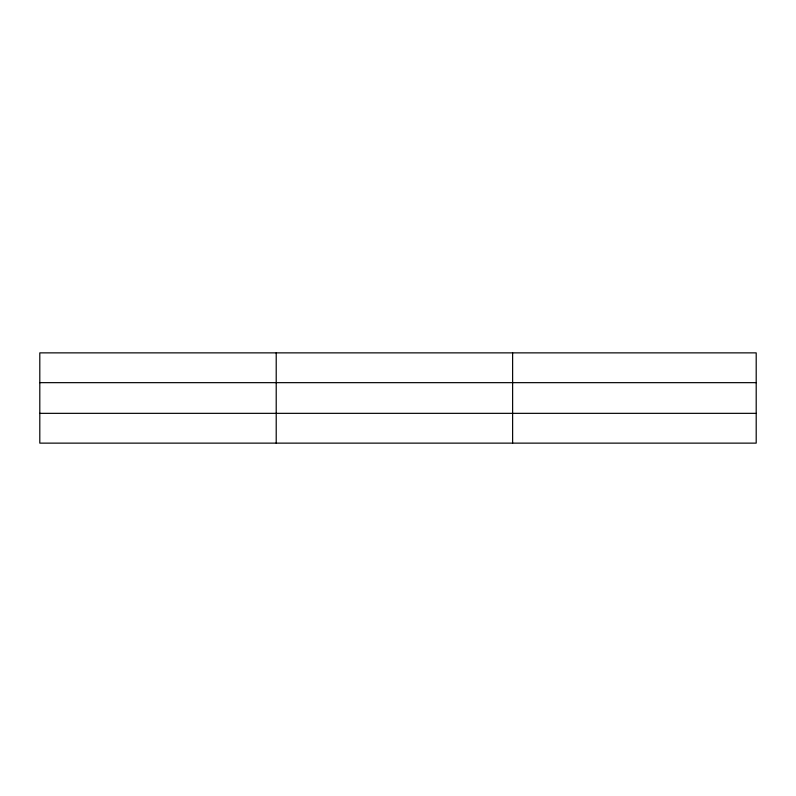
<?xml version="1.0" encoding="UTF-8"?>
<svg xmlns="http://www.w3.org/2000/svg" width="796" height="796" viewBox="0 0 796 796"><rect width="100%" height="100%" fill="white"/><g stroke="black" fill="none" stroke-linecap="round" stroke-linejoin="round"><path stroke-width="1.19" d="M276.212 443.133L276.212 352.867M512.624 443.133L512.624 352.867M756.2 413.343L756.2 443.133L39.8 443.133L39.8 352.867L756.2 352.867L756.2 413.343L39.8 413.343M39.8 382.657L756.2 382.657"/></g></svg>
